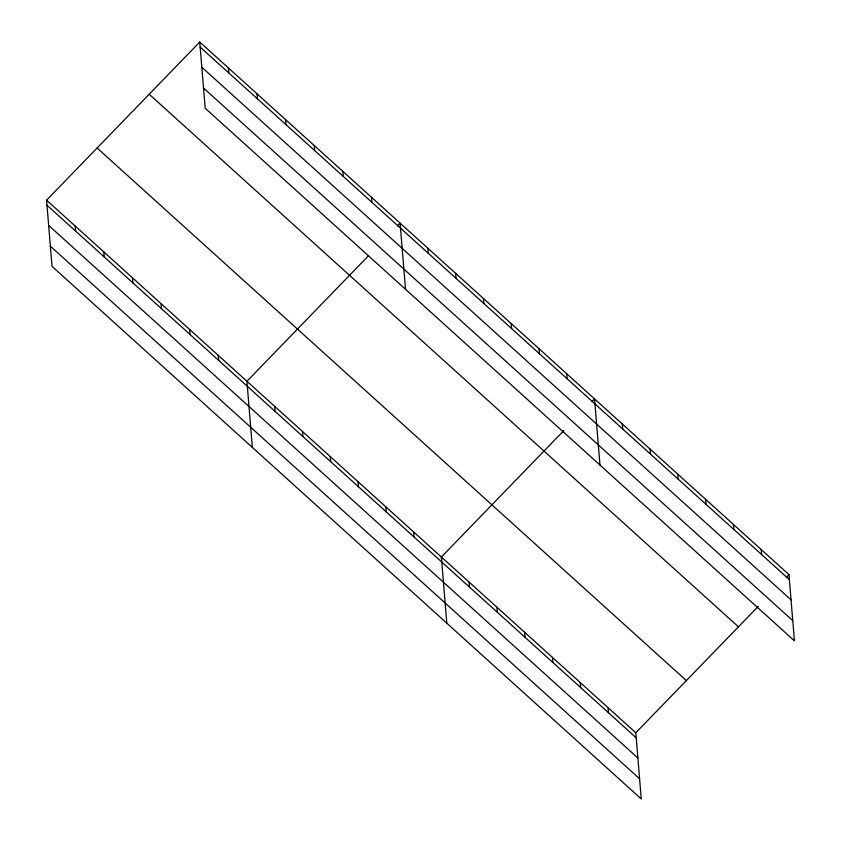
<?xml version="1.0" encoding="UTF-8"?>
<svg xmlns="http://www.w3.org/2000/svg" width="841" height="841" viewBox="0 0 841 841"><rect width="100%" height="100%" fill="white"/><g stroke="black" fill="none" stroke-linecap="round" stroke-linejoin="round"><path stroke-width="1.26" d="M46.581 200.179L635.807 732.774L641.252 798.95L52.026 266.355L46.581 200.179L199.748 42.05L788.974 574.645L794.419 640.821L205.193 108.226L199.748 42.05M368.495 255.748L246.918 381.267L252.363 447.433M397.383 225.924L400.085 223.128L405.53 289.304M563.848 430.571L441.367 557.026L446.802 623.192M591.822 401.683L594.534 398.886L599.969 465.062M635.807 732.774L758.288 606.329M786.272 577.441L788.974 574.645M200.169 47.085L789.394 579.68M201.829 67.259L791.055 599.854M203.533 88.042L792.758 620.647M149.204 94.234L738.43 626.829M97.125 147.995L686.351 680.59M46.991 205.225L636.227 737.82M48.652 225.399L637.877 757.993M50.365 246.182L639.591 778.777M761.2 549.541L761.61 554.576M733.426 524.427L733.836 529.462M705.641 499.323L706.062 504.358M677.867 474.208L678.277 479.254M650.093 449.105L650.503 454.14M622.308 424.001L622.729 429.036M608.032 707.67L608.442 712.705M566.76 373.782L567.17 378.818M580.248 682.566L580.668 687.602M538.976 348.668L539.396 353.714M552.474 657.452L552.884 662.487M511.202 323.564L511.612 328.6M524.7 632.348L525.11 637.383M483.417 298.46L483.838 303.496M496.915 607.234L497.336 612.28M455.643 273.346L456.053 278.382M469.141 582.13L469.551 587.165M427.869 248.242L428.279 253.278M413.583 531.911L414.003 536.947M371.47 197.267L371.88 202.303M385.809 506.808L386.219 511.843M342.855 171.396L343.265 176.431M358.035 481.693L358.445 486.739M314.229 145.525L314.639 150.56M330.25 456.589L330.671 461.625M285.614 119.653L286.024 124.699M302.476 431.486L302.886 436.521M256.989 93.793L257.409 98.828M274.692 406.371L275.112 411.407M228.374 67.921L228.784 72.957M218.303 355.396L218.713 360.432M189.677 329.525L190.098 334.571M161.062 303.664L161.472 308.7M132.436 277.793L132.857 282.828M103.821 251.922L104.231 256.957M75.206 226.05L75.616 231.086"/></g></svg>
